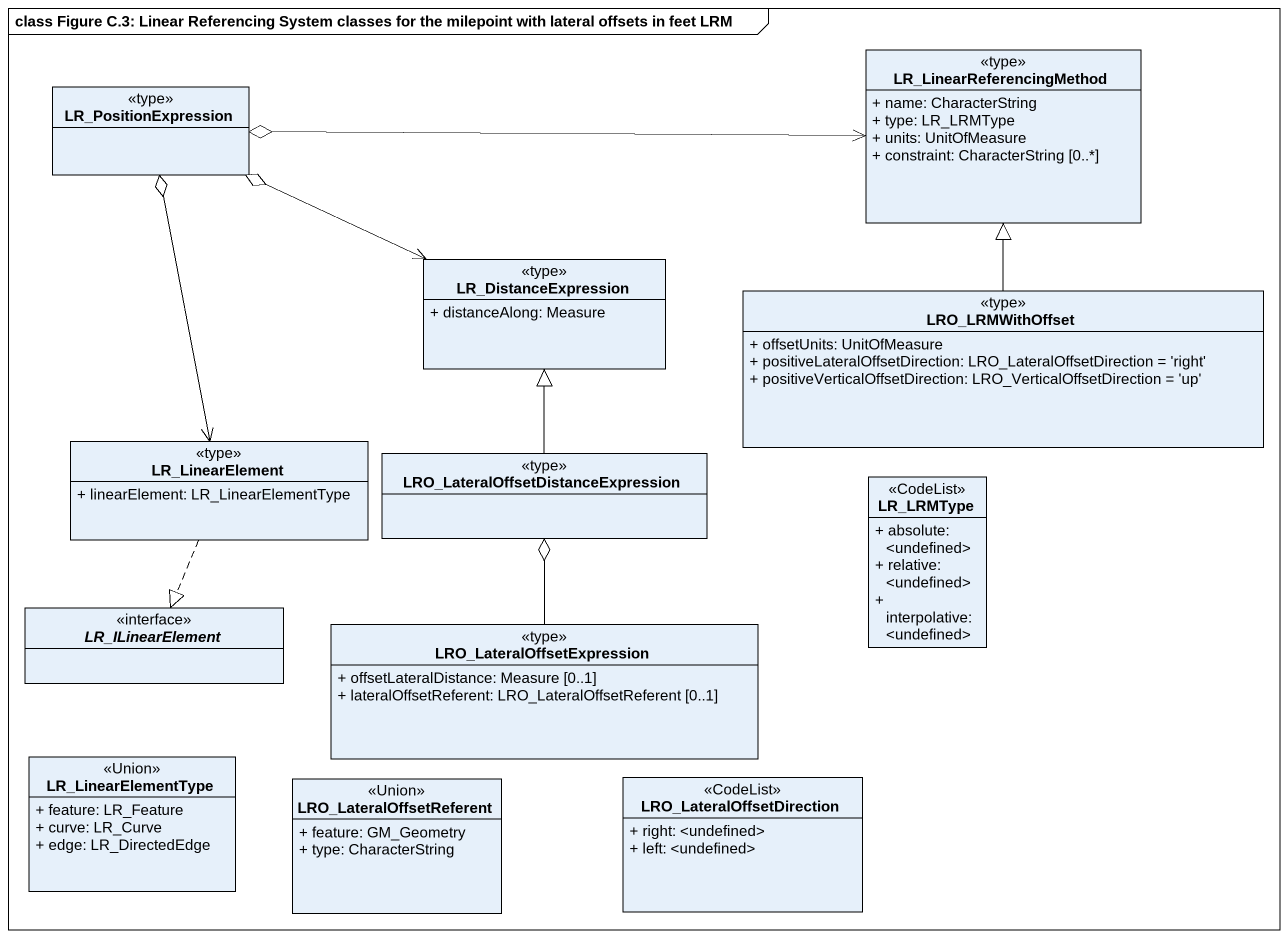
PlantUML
@startuml
mainframe class Figure C.3: Linear Referencing System classes for the milepoint with lateral offsets in feet LRM
hide circle
hide empty members
skinparam classAttributeIconSize 0
class LR_LinearReferencingMethod <<type>> {
  + name: CharacterString
  + type: LR_LRMType
  + units: UnitOfMeasure
  + constraint: CharacterString [0..*]
}
class LR_PositionExpression <<type>>
class LR_DistanceExpression <<type>> {
  + distanceAlong: Measure
}
class LRO_LRMWithOffset <<type>> {
  + offsetUnits: UnitOfMeasure
  + positiveLateralOffsetDirection: LRO_LateralOffsetDirection = 'right'
  + positiveVerticalOffsetDirection: LRO_VerticalOffsetDirection = 'up'
}
class LR_LinearElement <<type>> {
  + linearElement: LR_LinearElementType
}
class "LRO_LateralOffsetDistanceExpression" as LRO_LateralOffsetDistanceExp <<type>>
class LR_LRMType <<CodeList>> {
  + absolute: <undefined>
  + relative: <undefined>
  + interpolative: <undefined>
}
interface LR_ILinearElement
class LRO_LateralOffsetExpression <<type>> {
  + offsetLateralDistance: Measure [0..1]
  + lateralOffsetReferent: LRO_LateralOffsetReferent [0..1]
}
class LR_LinearElementType <<Union>> {
  + feature: LR_Feature
  + curve: LR_Curve
  + edge: LR_DirectedEdge
}
class LRO_LateralOffsetReferent <<Union>> {
  + feature: GM_Geometry
  + type: CharacterString
}
class LRO_LateralOffsetDirection <<CodeList>> {
  + right: <undefined>
  + left: <undefined>
}
LR_LinearReferencingMethod <-left-o LR_PositionExpression
LR_PositionExpression o--> LR_LinearElement
LR_DistanceExpression <-left-o LR_PositionExpression
LRO_LRMWithOffset -up-|> LR_LinearReferencingMethod
LR_LinearElement ..|> LR_ILinearElement
LRO_LateralOffsetDistanceExp -up-|> LR_DistanceExpression
LRO_LateralOffsetDistanceExp o-- LRO_LateralOffsetExpression
@enduml
